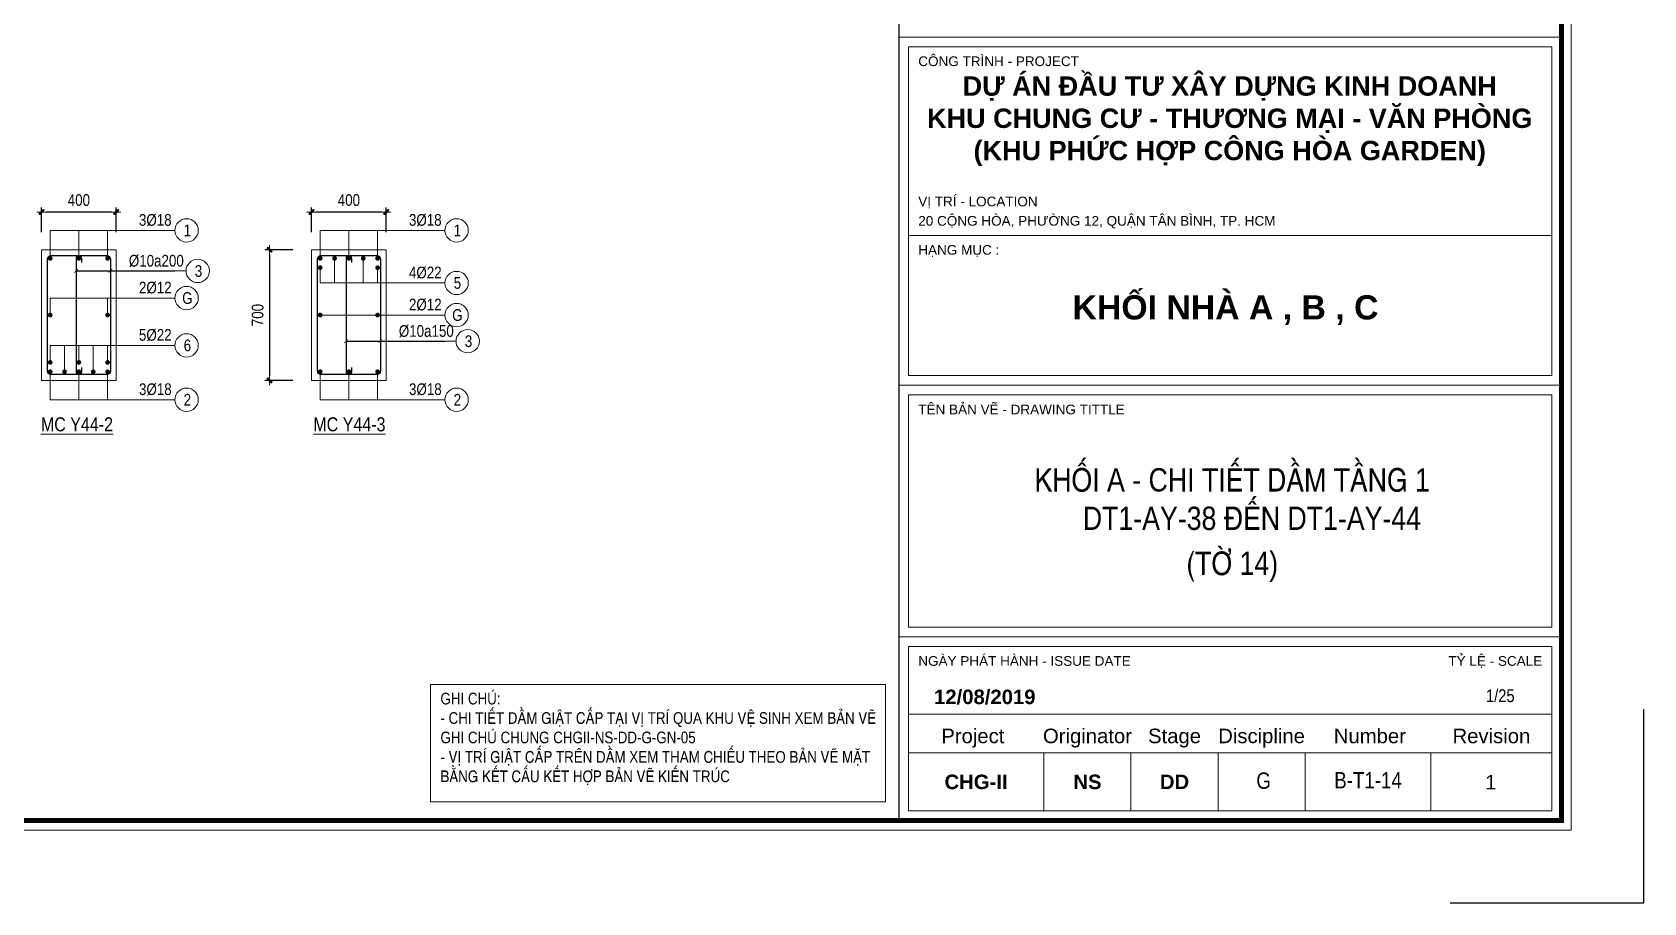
# Model space of a CAD drawing. Header units: millimetres. Extents: x 397144 to 8960116, y 345581 to 674207.
# Drawn here: x 5206648 to 5215286, y 648502 to 653168 of the extents above; entities that cross this region are included whole.
import ezdxf
from ezdxf.enums import TextEntityAlignment as Align

# ---------------------------------------------------------------- set-up
doc = ezdxf.new("R2010")
doc.units = ezdxf.units.MM
doc.header["$PDSIZE"] = -10
doc.linetypes.add('CENTER', pattern=[2, 1.25, -0.25, 0.25, -0.25])
doc.layers.get('0').update_dxf_attribs({"linetype": 'CONTINUOUS'})
doc.layers.get('Defpoints').update_dxf_attribs({"color": 12, "linetype": 'CONTINUOUS'})
for name, color, linetype, lineweight in [('CDAI', 8, 'CONTINUOUS', 30), ('CHUNHO', 7, 'CENTER', 13), ('CTHEP', 2, 'CONTINUOUS', 50), ('DBAO', 3, 'CONTINUOUS', 20), ('DGIONG', 4, 'CONTINUOUS', 13), ('KTH', 150, 'CONTINUOUS', 5), ('STICK', 1, 'CONTINUOUS', 9), ('TEXT', 7, 'CONTINUOUS', 15)]:
    doc.layers.add(name, color=color, linetype=linetype, lineweight=lineweight)
doc.styles.add('CHG_XX_Khung ten$0$A1 BORDER$0$ARIAL', font='arial.ttf')
doc.styles.add('CHG_XX_Khung ten$0$A1 BORDER$0$Arial - Bold', font='arialbd.ttf', dxfattribs={"height": 2.5})
doc.styles.add('CHG_XX_Khung ten$0$arial', font='arial.ttf')
doc.styles.add('Star-HelCon', font='VHELVCN_0.TTF')
doc.styles.add('TTP-HelCon', font='VHELVCN_0.TTF')
doc.styles.add('VNI-HELVE-CONDENSE', font='VHELVCN_0.TTF')
doc.dimstyles.new('kc-25', dxfattribs={"dimtxt": 62.5, "dimasz": 20, "dimexe": 20, "dimexo": 50, "dimgap": 25, "dimtad": 3, "dimdec": 0, "dimzin": 0, "dimdsep": 46, "dimtxsty": 'VNI-HELVE-CONDENSE', "dimblk": 'DIM', "dimcen": 2.5, "dimclrd": 256, "dimclre": 154, "dimclrt": 7, "dimaunit": 1, "dimadec": 0, "dimazin": 0, "dimtfac": 1, "dimtdec": 0, "dimtix": 1, "dimtmove": 0, "dimatfit": 3, "dimldrblk": 'DOT', "dimfxl": 1, "dimtolj": 1, "dimtzin": 0, "dimarcsym": 0})
doc.dimstyles.new('TTP-25', dxfattribs={"dimscale": 25, "dimtxt": 2.5, "dimasz": 1, "dimexe": 1, "dimexo": 1, "dimgap": 0.09, "dimtad": 0, "dimdec": 4, "dimrnd": 5, "dimzin": 9, "dimdsep": 46, "dimtxsty": 'TTP-HelCon', "dimblk": 'Stick1', "dimcen": 0.09, "dimdle": 1.5, "dimclrd": 256, "dimclre": 256, "dimclrt": 7, "dimadec": 0, "dimazin": 0, "dimtfac": 1, "dimtdec": 4, "dimtmove": 0, "dimatfit": 3, "dimldrblk": '_ArchTick1', "dimfxl": 1, "dimtvp": 1, "dimtolj": 1, "dimtzin": 0, "dimarcsym": 0})

# ---------------------------------------------------------------- blocks, each defined once
blk = doc.blocks.new('CHG_XX_Khung ten')
for p, q in [((687, 577), (687, 17)), ((687, 179), (824, 179)), ((687, 107), (824, 107)), ((687, 55), (824, 55))]:
    blk.add_line(p, q)
at = {"linetype": 'Continuous'}
for p, q in [((689, 39), (822, 39)), ((716.98, 31), (716.98, 19)), ((734.98, 31), (734.98, 19)), ((752.98, 31), (752.98, 19)), ((770.98, 31), (770.98, 19)), ((797, 31), (797, 19))]:
    blk.add_line(p, q, dxfattribs=at)
blk.add_lwpolyline([(15, 579), (826, 579), (826, 15), (15, 15)], close=True)
at = {"color": 4, "linetype": 'Continuous', "const_width": 1}
blk.add_lwpolyline([(17, 577), (824, 577), (824, 17), (17, 17)], close=True, dxfattribs=at)
at = {"linetype": 'Continuous'}
for points in [[(689, 177), (822, 177), (822, 138), (689, 138)], [(689, 109), (822, 109), (822, 138), (689, 138)], [(689, 105), (822, 105), (822, 57), (689, 57)], [(689, 53), (822, 53), (822, 31), (689, 31)], [(822, 19), (689, 19), (689, 31), (822, 31)]]:
    blk.add_lwpolyline(points, close=True, dxfattribs=at)
at = {"layer": 'Defpoints', "color": 1, "ltscale": 2}
blk.add_lwpolyline([(800.94, 0), (841, 0), (841, 40)], dxfattribs=at)
at = {"style": 'CHG_XX_Khung ten$0$A1 BORDER$0$ARIAL'}
for s, p in [('CÔNG TRÌNH - PROJECT', (691, 174)), ('VỊ TRÍ - LOCATION', (691, 145)), ('20 CỘNG HÒA, PHƯỜNG 12, QUẬN TÂN BÌNH, TP. HCM', (691, 141)), ('HẠNG MỤC :', (691, 135)), ('TÊN BẢN VẼ - DRAWING TITTLE', (691, 102)), ('NGÀY PHÁT HÀNH - ISSUE DATE', (691, 50))]:
    blk.add_text(s, height=2, dxfattribs=at).set_placement(p, align=Align.MIDDLE_LEFT)
blk.add_text('TỶ LỆ - SCALE', height=2, dxfattribs=at).set_placement((820, 50), align=Align.MIDDLE_RIGHT)
for s, style, p in [('12/08/2019', 'CHG_XX_Khung ten$0$A1 BORDER$0$Arial - Bold', (704.75, 42.57)), ('Project', 'CHG_XX_Khung ten$0$A1 BORDER$0$ARIAL', (702.28, 34.5)), ('Originator', 'CHG_XX_Khung ten$0$A1 BORDER$0$ARIAL', (725.98, 34.5)), ('Stage', 'CHG_XX_Khung ten$0$A1 BORDER$0$ARIAL', (743.98, 34.5)), ('Discipline', 'CHG_XX_Khung ten$0$A1 BORDER$0$ARIAL', (761.98, 34.5)), ('Number', 'CHG_XX_Khung ten$0$A1 BORDER$0$ARIAL', (784.37, 34.5)), ('Revision', 'CHG_XX_Khung ten$0$A1 BORDER$0$ARIAL', (809.5, 34.5)), ('CHG-II', 'CHG_XX_Khung ten$0$A1 BORDER$0$Arial - Bold', (702.94, 25)), ('NS', 'CHG_XX_Khung ten$0$A1 BORDER$0$Arial - Bold', (725.98, 25)), ('DD', 'CHG_XX_Khung ten$0$A1 BORDER$0$Arial - Bold', (743.98, 25)), ('1', 'CHG_XX_Khung ten$0$arial', (809.36, 24.93))]:
    blk.add_text(s, height=3, dxfattribs=dict(style=style)).set_placement(p, align=Align.MIDDLE_CENTER)
at = {"attachment_point": 2, "style": 'CHG_XX_Khung ten$0$A1 BORDER$0$Arial - Bold'}
for s, insert, char_height, width in [('DỰ ÁN ĐẦU TƯ XÂY DỰNG KINH DOANH\\PKHU CHUNG CƯ - THƯƠNG MẠI - VĂN PHÒNG\\P(KHU PHỨC HỢP CÔNG HÒA GARDEN)', (755.4, 170.88), 4, 159.8745), ('KHỐI NHÀ A , B , C', (754.52, 125.61), 5, 104.1229)]:
    blk.add_mtext(s, dxfattribs=dict(at, insert=insert, char_height=char_height, width=width))
blk = doc.blocks.new('GHICHU11')
at = {"layer": 'KTH'}
blk.add_lwpolyline([(0, 628.9), (2438.7, 628.9), (2438.7, 0), (0, 0)], close=True, dxfattribs=at)
at = {"layer": 'TEXT', "ltscale": 0.8, "insert": (53, 584.6), "char_height": 62.5, "width": 2404.343, "attachment_point": 1, "style": 'TTP-HelCon'}
blk.add_mtext('GHI CHUÙ:\\P- CHI TIEÁT DAÀM GIAÄT CAÁP TAÏI VÒ TRÍ QUA KHU VEÄ SINH XEM BAÛN VEÕ GHI CHUÙ CHUNG CHGII-NS-DD-G-GN-05\\P- VÒ TRÍ GIAÄT CAÁP TREÂN DAÀM XEM THAM CHIEÁU THEO BAÛN VEÕ MAËT BAÈNG KEÁT CAÁU KEÁT HÔÏP BAÛN VEÕ KIEÁN TRUÙC  ', dxfattribs=at)
blk = doc.blocks.new('Stick1')
at = {"layer": 'STICK'}
h = blk.add_hatch(color=256, dxfattribs=at)
edge = h.paths.add_edge_path()
edge.add_line((0.3, 0.5), (-0.5, -0.3))
edge.add_arc((-0.4, -0.4), 0.141, 135, 315)
edge.add_line((-0.3, -0.5), (0.5, 0.3))
edge.add_arc((0.4, 0.4), 0.141, 315, 495)
blk.add_line((1, 0), (-1, 0), dxfattribs=at)
blk.add_lwpolyline([(0.3, 0.5), (-0.5, -0.3, 1), (-0.3, -0.5), (0.5, 0.3, 1), (0.3, 0.5, 1)], format="xyb", dxfattribs=at)
blk = doc.blocks.new('*D1839')
at = {"layer": 'Defpoints', "color": 0, "ltscale": 500, "transparency": 16777216}
for p in [(5206698.3, 652204.5), (5206698.3, 652071.3), (5207098.3, 652071.3)]:
    blk.add_point(p, dxfattribs=at)
at = {"layer": 'KTH', "lineweight": -2, "ltscale": 500, "transparency": 16777216}
for p, q in [((5206698.3, 652096.3), (5206698.3, 652229.5)), ((5207073.3, 652204.5), (5206723.3, 652204.5)), ((5207098.3, 652096.3), (5207098.3, 652229.5))]:
    blk.add_line(p, q, dxfattribs=at)
at = {"layer": 'KTH', "lineweight": -2, "ltscale": 500, "transparency": 16777216, "xscale": 25, "yscale": 25, "zscale": 25, "rotation": 180}
blk.add_blockref('Stick1', (5206698.3, 652204.5), dxfattribs=at)
at = {"layer": 'KTH', "lineweight": -2, "ltscale": 500, "transparency": 16777216, "xscale": 25, "yscale": 25, "zscale": 25}
blk.add_blockref('Stick1', (5207098.3, 652204.5), dxfattribs=at)
at = {"layer": 'KTH', "color": 7, "ltscale": 500, "transparency": 16777216, "insert": (5206898.3, 652268.4), "char_height": 62.5, "attachment_point": 5, "style": 'TTP-HelCon'}
blk.add_mtext('\\A1;400', dxfattribs=at)
blk = doc.blocks.new('_ArchTick1')
at = {"color": 0, "const_width": 3.81}
blk.add_lwpolyline([(-12.7, -12.7), (12.7, 12.7)], dxfattribs=at)
blk = doc.blocks.new('DIM')
h = blk.add_hatch(color=1)
h.paths.add_polyline_path([(0.49, 0.29, 1), (0.29, 0.49), (-0.19, 0), (0.19, 0)])
h.paths.add_polyline_path([(0.19, 0), (-0.19, 0), (-0.49, -0.29, 1), (-0.29, -0.49)])
at = {"color": 9}
for p, q in [((-0.19, 0), (-1.5, 0)), ((0.19, 0), (1.5, 0))]:
    blk.add_line(p, q, dxfattribs=at)
at = {"color": 1}
for p, q in [((-0.49, -0.29), (0.29, 0.49)), ((-0.29, -0.49), (0.49, 0.29)), ((-0.19, 0), (0.19, 0))]:
    blk.add_line(p, q, dxfattribs=at)
blk.add_arc((-0.39, -0.39), 0.138, 135, 315, dxfattribs=at)
blk = doc.blocks.new('*D1841')
at = {"layer": 'Defpoints', "color": 0, "ltscale": 500, "transparency": 16777216}
for p in [(5208145.6, 652204.5), (5208145.6, 652071.3), (5208545.6, 652071.3)]:
    blk.add_point(p, dxfattribs=at)
at = {"layer": 'KTH', "lineweight": -2, "ltscale": 500, "transparency": 16777216}
for p, q in [((5208145.6, 652096.3), (5208145.6, 652229.5)), ((5208520.6, 652204.5), (5208170.6, 652204.5)), ((5208545.6, 652096.3), (5208545.6, 652229.5))]:
    blk.add_line(p, q, dxfattribs=at)
at = {"layer": 'KTH', "lineweight": -2, "ltscale": 500, "transparency": 16777216, "xscale": 25, "yscale": 25, "zscale": 25, "rotation": 180}
blk.add_blockref('Stick1', (5208145.6, 652204.5), dxfattribs=at)
at = {"layer": 'KTH', "lineweight": -2, "ltscale": 500, "transparency": 16777216, "xscale": 25, "yscale": 25, "zscale": 25}
blk.add_blockref('Stick1', (5208545.6, 652204.5), dxfattribs=at)
at = {"layer": 'KTH', "color": 7, "ltscale": 500, "transparency": 16777216, "insert": (5208345.6, 652268.4), "char_height": 62.5, "attachment_point": 5, "style": 'TTP-HelCon'}
blk.add_mtext('\\A1;400', dxfattribs=at)
blk = doc.blocks.new('*D1842')
at = {"layer": 'Defpoints', "color": 0, "ltscale": 500, "transparency": 16777216}
for p in [(5208070.4, 652002.3), (5207920.6, 651302.3), (5208070.4, 651302.3)]:
    blk.add_point(p, dxfattribs=at)
at = {"layer": 'KTH', "lineweight": -2, "ltscale": 500, "transparency": 16777216}
for p, q in [((5208045.4, 652002.3), (5207895.6, 652002.3)), ((5207920.6, 651977.3), (5207920.6, 651327.3)), ((5208045.4, 651302.3), (5207895.6, 651302.3))]:
    blk.add_line(p, q, dxfattribs=at)
at = {"layer": 'KTH', "lineweight": -2, "ltscale": 500, "transparency": 16777216, "xscale": 25, "yscale": 25, "zscale": 25}
for p, rotation in [((5207920.6, 652002.3), 90), ((5207920.6, 651302.3), 270)]:
    blk.add_blockref('Stick1', p, dxfattribs=dict(at, rotation=rotation))
at = {"layer": 'KTH', "color": 7, "ltscale": 500, "transparency": 16777216, "insert": (5207856.7, 651652.3), "char_height": 62.5, "attachment_point": 5, "rotation": 90, "style": 'TTP-HelCon'}
blk.add_mtext('\\A1;700', dxfattribs=at)

msp = doc.modelspace()

# ---------------------------------------------------------------- linework, layer by layer
at = {"layer": 'CDAI', "ltscale": 0.8}
msp.add_lwpolyline([(5193924.24334, 663460.45642), (5211293.84876, 663460.45642), (5211293.84876, 648942.57726), (5193924.24334, 648942.57726)], close=True, dxfattribs=at)
msp.add_lwpolyline([(5193924.24334, 663460.45642), (5211293.84876, 663460.45642), (5211293.84876, 648942.57726), (5193924.24334, 648942.57726)], close=True, dxfattribs=at)
msp.add_lwpolyline([(5193924.24334, 663460.45642), (5211293.84876, 663460.45642), (5211293.84876, 648942.57726), (5193924.24334, 648942.57726)], close=True, dxfattribs=at)

# ---------------------------------------------------------------- texts
at = {"layer": 'CHUNHO', "style": 'Star-HelCon'}
for s, height, p in [('1/25', 68.75, (5214517.20953, 649577.45962)), ('G', 87.5, (5213248.53273, 649112.76031))]:
    msp.add_text(s, height=height, dxfattribs=at).set_placement(p, align=Align.CENTER)

# ---------------------------------------------------------------- next in the draw order: block references
at = {"layer": 'KTH', "ltscale": 0.8, "xscale": 25.92478421702978, "yscale": 25.92478421702978, "zscale": 25.92478421702978}
msp.add_blockref('CHG_XX_Khung ten', (5193483.522, 648501.85593), dxfattribs=at)

# ---------------------------------------------------------------- next in the draw order: linework, layer by layer
at = {"layer": 'CDAI'}
for points in [[(5206748.31587, 651971.03235), (5207048.31587, 651971.03235, -0.4142135624), (5207067.06587, 651952.28235), (5207067.06587, 651352.28235, -0.4142135624), (5207048.31587, 651333.53235), (5206748.31587, 651333.53235, -0.4142135624), (5206729.56587, 651352.28235), (5206729.56587, 651952.28235, -0.4142135624)], [(5208195.55423, 651971.03235), (5208495.55423, 651971.03235, -0.4142135624), (5208514.30423, 651952.28235), (5208514.30423, 651352.28235, -0.4142135624), (5208495.55423, 651333.53235), (5208195.55423, 651333.53235, -0.4142135624), (5208176.80423, 651352.28235), (5208176.80423, 651952.28235, -0.4142135624)]]:
    msp.add_lwpolyline(points, format="xyb", close=True, dxfattribs=at)
for points in [[(5206913.31587, 651934.11236), (5206913.31587, 651956.03235, 0.4142135624), (5206898.31587, 651971.03235), (5206898.31587, 651971.03235, 0.4142135624), (5206883.31587, 651956.03235), (5206883.31587, 651348.53235, 0.4142135624), (5206898.31587, 651333.53235), (5206898.31587, 651333.53235, 0.4142135624), (5206913.31587, 651348.53235), (5206913.31587, 651370.45234)], [(5208360.55423, 651934.11236), (5208360.55423, 651956.03235, 0.4142135624), (5208345.55423, 651971.03235), (5208345.55423, 651971.03235, 0.4142135624), (5208330.55423, 651956.03235), (5208330.55423, 651348.53235, 0.4142135624), (5208345.55423, 651333.53235), (5208345.55423, 651333.53235, 0.4142135624), (5208360.55423, 651348.53235), (5208360.55423, 651370.45234)]]:
    msp.add_lwpolyline(points, format="xyb", dxfattribs=at)
at = {"layer": 'CTHEP', "const_width": 12.5}
for points in [[(5206738.31587, 651956.03235, 1), (5206750.81587, 651956.03235, 1)], [(5206892.06587, 651956.03235, 1), (5206904.56587, 651956.03235, 1)], [(5207045.81587, 651956.03235, 1), (5207058.31587, 651956.03235, 1)], [(5208185.55423, 651956.03235, 1), (5208198.05423, 651956.03235, 1)], [(5208185.55423, 651906.03235, 1), (5208198.05423, 651906.03235, 1)], [(5208262.42923, 651956.03235, 1), (5208274.92923, 651956.03235, 1)], [(5208339.30423, 651956.03235, 1), (5208351.80423, 651956.03235, 1)], [(5208428.67923, 651956.03235, -1), (5208416.17923, 651956.03235, -1)], [(5208493.05423, 651956.03235, 1), (5208505.55423, 651956.03235, 1)], [(5208493.05423, 651906.03235, 1), (5208505.55423, 651906.03235, 1)], [(5206738.31587, 651652.28235, 1), (5206750.81587, 651652.28235, 1)], [(5207045.81587, 651652.28235, 1), (5207058.31587, 651652.28235, 1)], [(5208185.55423, 651652.28235, 1), (5208198.05423, 651652.28235, 1)], [(5208493.05423, 651652.28235, 1), (5208505.55423, 651652.28235, 1)], [(5206738.31587, 651398.53235, 1), (5206750.81587, 651398.53235, 1)], [(5206892.06587, 651398.53235, 1), (5206904.56587, 651398.53235, 1)], [(5207045.81587, 651398.53235, 1), (5207058.31587, 651398.53235, 1)], [(5206738.31587, 651348.53235, 1), (5206750.81587, 651348.53235, 1)], [(5206815.19087, 651348.53235, 1), (5206827.69087, 651348.53235, 1)], [(5206892.06587, 651348.53235, 1), (5206904.56587, 651348.53235, 1)], [(5206981.44087, 651348.53235, -1), (5206968.94087, 651348.53235, -1)], [(5207045.81587, 651348.53235, 1), (5207058.31587, 651348.53235, 1)], [(5208185.55423, 651348.53235, 1), (5208198.05423, 651348.53235, 1)], [(5208339.30423, 651348.53235, 1), (5208351.80423, 651348.53235, 1)], [(5208493.05423, 651348.53235, 1), (5208505.55423, 651348.53235, 1)]]:
    msp.add_lwpolyline(points, format="xyb", close=True, dxfattribs=at)
at = {"layer": 'DBAO', "flags": 128}
for points in [[(5207098.31587, 652002.28235), (5207098.31587, 651302.28235), (5206698.31587, 651302.28235), (5206698.31587, 652002.28235)], [(5206698.31587, 652002.28235), (5207098.31587, 652002.28235)], [(5208545.55423, 652002.28235), (5208545.55423, 651302.28235), (5208145.55423, 651302.28235), (5208145.55423, 652002.28235)], [(5208145.55423, 652002.28235), (5208545.55423, 652002.28235)]]:
    msp.add_lwpolyline(points, dxfattribs=at)
at = {"layer": 'DGIONG'}
for p, q in [((5206744.56587, 651956.03235), (5206744.56587, 652106.03235)), ((5206744.56587, 652106.03235), (5207413.31587, 652106.03235)), ((5206898.31587, 651956.03235), (5206898.31587, 652106.03235)), ((5207052.06587, 651956.03235), (5207052.06587, 652106.03235)), ((5208191.80423, 651956.03235), (5208191.80423, 652106.03235)), ((5208191.80423, 652106.03235), (5208860.55423, 652106.03235)), ((5208345.55423, 651956.03235), (5208345.55423, 652106.03235)), ((5208499.30423, 651956.03235), (5208499.30423, 652106.03235)), ((5208268.67923, 651956.03235), (5208268.67923, 651824.10932)), ((5208422.42923, 651956.03235), (5208422.42923, 651824.10932)), ((5207067.06587, 651888.67277), (5207472.81587, 651888.67277)), ((5208191.80423, 651824.10932), (5208191.80423, 651906.03235)), ((5208499.30423, 651824.10932), (5208499.30423, 651906.03235)), ((5206744.56587, 651652.28235), (5206744.56587, 651743.44)), ((5206744.56587, 651743.44), (5207413.31587, 651743.44)), ((5207052.06587, 651652.28235), (5207052.06587, 651743.44)), ((5208191.80423, 651824.10932), (5208860.55423, 651824.10932)), ((5208191.80423, 651652.28235), (5208860.55423, 651652.28235)), ((5206744.56587, 651489.66932), (5207413.31587, 651489.66932)), ((5206744.56587, 651398.53235), (5206744.56587, 651489.66932)), ((5206821.44087, 651348.53235), (5206821.44087, 651489.66932)), ((5206898.31587, 651398.53235), (5206898.31587, 651489.66932)), ((5206975.19087, 651348.53235), (5206975.19087, 651489.66932)), ((5207052.06587, 651398.53235), (5207052.06587, 651489.66932)), ((5208514.30423, 651512.14063), (5208920.05423, 651512.14063)), ((5206744.56587, 651198.53235), (5206744.56587, 651348.53235)), ((5206898.31587, 651198.53235), (5206898.31587, 651348.53235)), ((5207052.06587, 651198.53235), (5207052.06587, 651348.53235)), ((5208191.80423, 651198.53235), (5208191.80423, 651348.53235)), ((5208345.55423, 651198.53235), (5208345.55423, 651348.53235)), ((5208499.30423, 651198.53235), (5208499.30423, 651348.53235)), ((5206744.56587, 651198.53235), (5207413.31587, 651198.53235)), ((5208191.80423, 651198.53235), (5208860.55423, 651198.53235))]:
    msp.add_line(p, q, dxfattribs=at)
for centre in [(5207475.81587, 652106.03235), (5208923.05423, 652106.03235), (5207535.31587, 651888.67277), (5208923.05423, 651824.10932), (5207475.81587, 651743.44), (5208923.05423, 651652.28235), (5208982.55423, 651512.14063), (5207475.81587, 651489.66932), (5207475.81587, 651198.53235), (5208923.05423, 651198.53235)]:
    msp.add_circle(centre, 62.5, dxfattribs=at)

# ---------------------------------------------------------------- next in the draw order: block references
at = {"layer": 'DBAO'}
msp.add_blockref('GHICHU11', (5208783.32864, 649043.0407), dxfattribs=at)

# ---------------------------------------------------------------- next in the draw order: texts
at = {"layer": 'CHUNHO', "style": 'Star-HelCon'}
for s, height, p in [('KHOÁI A - CHI TIEÁT DAÀM TAÀNG 1', 125, (5213080.20979, 650706.40923)), ('DT1-AY-38 ÑEÁN DT1-AY-44', 125, (5213185.97783, 650500.24063)), ('(TÔØ 14)', 125, (5213080.20979, 650259.12576)), ('B-T1-14', 87.5, (5213808.31923, 649115.03423))]:
    msp.add_text(s, height=height, dxfattribs=at).set_placement(p, align=Align.CENTER)
at = {"layer": 'TEXT', "style": 'TTP-HelCon'}
for s, height, p in [('3Þ18', 62.5, (5207307.81587, 652131.03235)), ('3Þ18', 62.5, (5208755.05423, 652131.03235)), ('Þ10a200', 62.5, (5207313.31587, 651912.17277)), ('4Þ22', 62.5, (5208755.05423, 651849.10932)), ('2Þ12', 62.5, (5207307.81587, 651768.44)), ('2Þ12', 62.5, (5208755.05423, 651677.28235)), ('5Þ22', 62.5, (5207307.81587, 651514.66932)), ('Þ10a150', 62.5, (5208760.55423, 651535.64063)), ('3Þ18', 62.5, (5207308.08121, 651223.53235)), ('3Þ18', 62.5, (5208755.31958, 651223.53235)), ('%%UMC Y44-2', 75, (5206887.86299, 651028.98881)), ('%%UMC Y44-3', 75, (5208348.31849, 651028.98881))]:
    msp.add_text(s, height=height, dxfattribs=at).set_placement(p, align=Align.CENTER)
at = {"layer": 'TEXT', "style": 'Star-HelCon'}
for s, p in [('1', (5207479.98254, 652106.03235)), ('1', (5208927.2209, 652106.03235)), ('3', (5207539.48254, 651888.67277)), ('5', (5208927.2209, 651824.10932)), ('G', (5207479.98254, 651743.44)), ('G', (5208927.2209, 651652.28235)), ('6', (5207479.98254, 651489.66932)), ('3', (5208986.7209, 651512.14063)), ('2', (5207479.98254, 651198.53235)), ('2', (5208927.2209, 651198.53235))]:
    msp.add_text(s, height=62.5, dxfattribs=at).set_placement(p, align=Align.MIDDLE)

# ---------------------------------------------------------------- next in the draw order: dimensions: what is measured, and where the dimension line sits
at = {"layer": 'KTH', "ltscale": 500}
for base, p1, p2, picture, middle in [((5206698.31587, 652204.53235), (5207098.31587, 652071.2943), (5206698.31587, 652071.2943), '*D1839', (5206898.31587, 652268.36568)), ((5208145.55423, 652204.53235), (5208545.55423, 652071.2943), (5208145.55423, 652071.2943), '*D1841', (5208345.55423, 652268.36568))]:
    dim = msp.add_linear_dim(base=base, p1=p1, p2=p2, dimstyle='TTP-25', override={"dimtxsty": 'TTP-HelCon'}, dxfattribs=at)
    dim.commit()
    dim.dimension.update_dxf_attribs({"geometry": picture, "text_midpoint": middle})
dim = msp.add_linear_dim(base=(5207920.56768, 651302.28235), p1=(5208070.40049, 652002.28235), p2=(5208070.40049, 651302.28235), angle=90, dimstyle='TTP-25', override={"dimtxsty": 'TTP-HelCon'}, dxfattribs=at)
dim.commit()
dim.dimension.update_dxf_attribs({"geometry": '*D1842', "text_midpoint": (5207856.73435, 651652.28235)})

# ---------------------------------------------------------------- next in the draw order: leaders
at = {"layer": 'DGIONG'}
for points in [[(5206883.31587, 651888.67277), (5207229.24632, 651888.67277)], [(5207067.06587, 651888.67277), (5207412.99632, 651888.67277)], [(5208330.55423, 651512.14063), (5208676.48468, 651512.14063)], [(5208514.30423, 651512.14063), (5208860.23468, 651512.14063)]]:
    msp.add_leader(points, dimstyle='kc-25', override={"dimtad": 0, "dimldrblk": 'ArchTick', "dimfxl": 100, "dimarcsym": 1}, dxfattribs=at)

doc.saveas('drawing.dxf')
